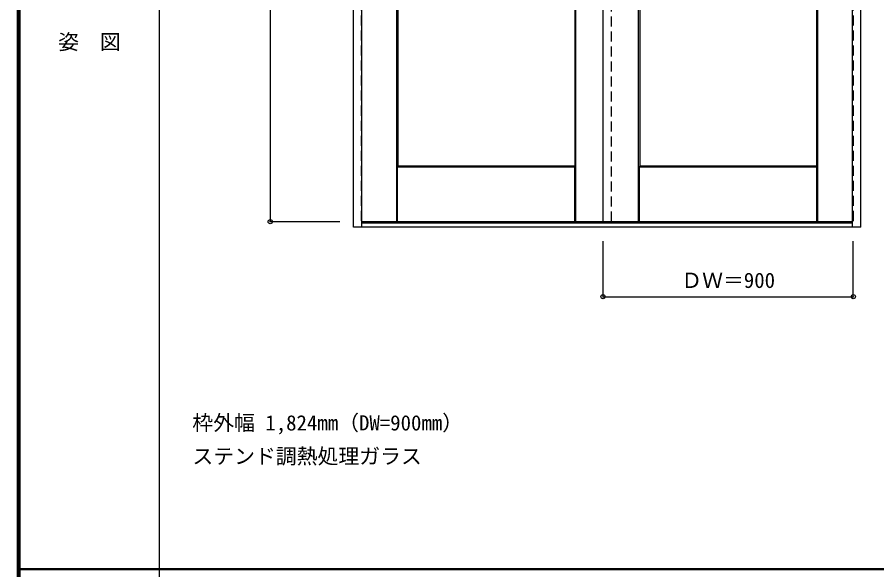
# Model space of a CAD drawing. Units: millimetres, scale not verified. Extents: x -6000 to 5700, y -4307 to 4175.
# Drawn here: x -6000 to -2909, y 186 to 2173 of the extents above; entities that cross this region are included whole.
import ezdxf
from ezdxf.enums import TextEntityAlignment as Align

# ---------------------------------------------------------------- set-up
doc = ezdxf.new("R2010")
doc.units = ezdxf.units.MM
doc.header["$LTSCALE"] = 30
doc.header["$PDMODE"] = 32
doc.header["$PDSIZE"] = 15
doc.linetypes.add('DASHED1', pattern=[1.8, 1.2, -0.6])
for name, color, linetype in [('0-2_扉', 4, 'DASHED1'), ('0-3_仕上げ', 4, 'Continuous'), ('0-4_枠', 3, 'Continuous'), ('0-A_文字', 7, 'Continuous'), ('0-B_寸法', 7, 'Continuous'), ('F-1_枠', 6, 'Continuous'), ('F-A_文字', 7, 'Continuous')]:
    doc.layers.add(name, color=color, linetype=linetype)
doc.styles.add('ＭＳ ゴシック', font='')
doc.styles.get('ＭＳ ゴシック').set_extended_font_data('MS Gothic')

msp = doc.modelspace()

# ---------------------------------------------------------------- linework, layer by layer
at = {"layer": '0-2_扉'}
for p, q in [((-4763, 3421), (-4763, 1438)), ((-3863, 1438), (-3863, 3421)), ((-2993, 3421), (-2993, 1438)), ((-4763, 1438), (-4760, 1438)), ((-2993, 1438), (-2996, 1438))]:
    msp.add_line(p, q, dxfattribs=at)
at = {"layer": '0-2_扉', "color": 3, "linetype": 'Continuous'}
for p, q in [((-3893, 1438), (-3893, 3421)), ((-4760, 1438), (-2996, 1438))]:
    msp.add_line(p, q, dxfattribs=at)
at = {"layer": '0-3_仕上げ', "color": 7}
for p, q in [((-4635, 1438), (-4635, 3421)), ((-3991, 1438), (-3991, 3421)), ((-3765, 1438), (-3765, 3421)), ((-3121, 1438), (-3121, 3421)), ((-4633.5, 1635.5), (-4631, 1638)), ((-4633.5, 1438), (-4633.5, 1635.5)), ((-4632, 1634), (-4633.5, 1635.5)), ((-4632, 1438), (-4632, 1634)), ((-3994, 1634), (-4632, 1634)), ((-3995, 1638), (-3992.5, 1635.5)), ((-3994, 1634), (-3992.5, 1635.5)), ((-3994, 1438), (-3994, 1634)), ((-3992.5, 1438), (-3992.5, 1635.5)), ((-3763.5, 1635.5), (-3761, 1638)), ((-3763.5, 1438), (-3763.5, 1635.5)), ((-3762, 1634), (-3763.5, 1635.5)), ((-3762, 1438), (-3762, 1634)), ((-3124, 1634), (-3762, 1634)), ((-3125, 1638), (-3122.5, 1635.5)), ((-3124, 1634), (-3122.5, 1635.5)), ((-3124, 1438), (-3124, 1634)), ((-3122.5, 1438), (-3122.5, 1635.5))]:
    msp.add_line(p, q, dxfattribs=at)
at = {"layer": '0-3_仕上げ', "color": 3}
for p, q in [((-4631, 2213), (-4631, 1638)), ((-3995, 2213), (-3995, 1638)), ((-3761, 2213), (-3761, 1638)), ((-3125, 2213), (-3125, 1638)), ((-3995, 1638), (-4631, 1638)), ((-3125, 1638), (-3761, 1638))]:
    msp.add_line(p, q, dxfattribs=at)
at = {"layer": '0-4_枠'}
for p, q in [((-4790, 1418), (-4790, 3465)), ((-4760, 1418), (-4760, 3465)), ((-2996, 1438.54), (-2996, 3465)), ((-2966, 1418), (-2966, 3465)), ((-2996, 1433), (-4760, 1433)), ((-2966, 1418), (-4790, 1418))]:
    msp.add_line(p, q, dxfattribs=at)
msp.add_lwpolyline([(-2996, 1418), (-2996, 1438.2), (-2996, 1438.54)], dxfattribs=at)
at = {"layer": '0-B_寸法', "color": 4}
for p, q in [((-5090, 3421), (-5090, 1438)), ((-5090, 1438), (-4840, 1438)), ((-3893, 1168), (-3893, 1368)), ((-2993, 1168), (-2993, 1368)), ((-3893, 1168), (-2993, 1168))]:
    msp.add_line(p, q, dxfattribs=at)
at = {"layer": '0-B_寸法'}
for p in [(-5090, 1438), (-3893, 1168), (-2993, 1168)]:
    msp.add_point(p, dxfattribs=at)
at = {"layer": 'F-1_枠'}
for p, q in [((-6000, 4175), (-6000, -4205)), ((-5995, 4175), (-5995, -4205)), ((-5990, 4175), (-5990, -4205)), ((-5490, 4175), (-5490, -3790)), ((-6000, 190.5), (5700, 190.5)), ((-6000, 187.5), (5700, 187.5))]:
    msp.add_line(p, q, dxfattribs=at)

# ---------------------------------------------------------------- texts
at = {"layer": '0-A_文字', "style": 'ＭＳ ゴシック'}
for s, p in [('枠外幅 1,824mm（DW=900mm）', (-5370, 670.5)), ('ステンド調熱処理ガラス', (-5370, 550.5))]:
    msp.add_text(s, height=54.99, dxfattribs=at).set_placement(p, align=Align.BOTTOM_LEFT)
at = {"layer": '0-B_寸法', "style": 'ＭＳ ゴシック'}
msp.add_text('ＤＷ＝900', height=54.99, dxfattribs=at).set_placement((-3611.75, 1183), align=Align.BOTTOM_LEFT)
at = {"layer": 'F-A_文字', "style": 'ＭＳ ゴシック'}
msp.add_text('姿\u3000図', height=54.99, dxfattribs=at).set_placement((-5852.5, 2040.25), align=Align.BOTTOM_LEFT)

doc.saveas('drawing.dxf')
